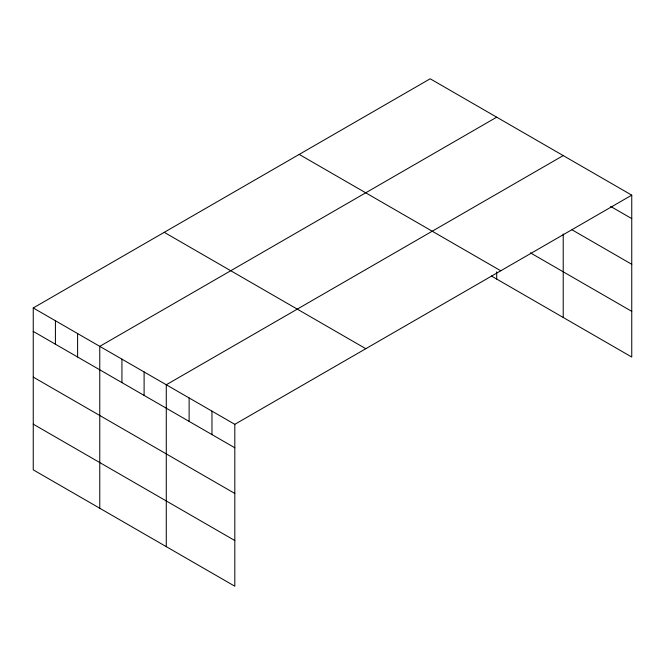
<?xml version="1.0" encoding="UTF-8"?>
<svg xmlns="http://www.w3.org/2000/svg" width="665" height="665" viewBox="0 0 665 665"><rect width="100%" height="100%" fill="white"/><g stroke="black" fill="none" stroke-linecap="round" stroke-linejoin="round"><path stroke-width="1" d="M33.25 307.953L234.812 424.328L234.812 586.214L33.25 469.847L33.25 307.953L430.189 78.786L631.75 195.153L631.75 357.047L491.385 276M496.705 117.19L99.767 346.357L99.767 508.251M563.222 155.585L166.283 384.761L166.283 546.647M234.812 424.328L631.75 195.153M610.661 206.433L631.75 218.61M572.008 229.799L631.75 264.288M530.404 252.85L631.75 311.361M299.2 154.413L500.762 270.78M164.238 232.326L365.8 348.701M33.25 331.411L234.812 447.778M33.25 377.097L234.812 493.463M33.25 424.162L234.812 540.529M563.222 233.939L563.222 317.479M496.705 271.81L496.705 279.076M211.969 411.136L211.969 434.594M189.126 397.953L189.126 421.402M144.106 371.959L144.106 395.409M121.936 359.158L121.936 382.608M77.597 333.556L77.597 357.014M55.419 320.754L55.419 344.212"/></g></svg>
